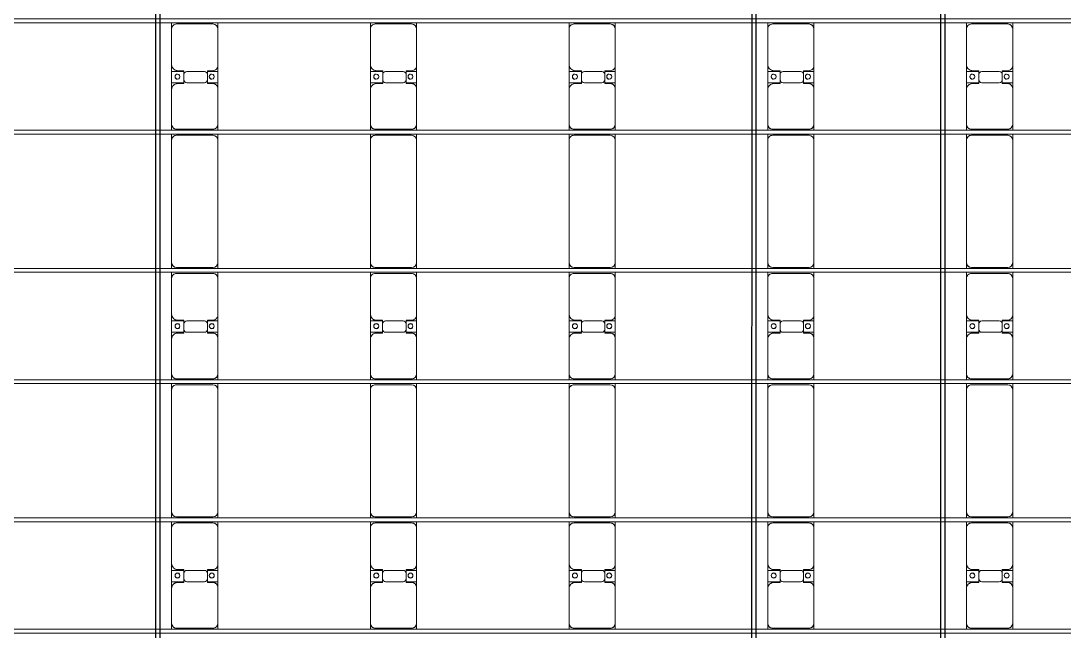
# Model space of a CAD drawing. Header units: millimetres. Extents: x -147246 to 112336, y -213734 to -86506.
# Drawn here: x -105864 to -95365, y -125825 to -119685 of the extents above; entities that cross this region are included whole.
import ezdxf

# ---------------------------------------------------------------- set-up
doc = ezdxf.new("R2010")
doc.units = ezdxf.units.MM
doc.layers.add('A-GENM', color=13, linetype='Continuous', lineweight=9)
doc.layers.add('S-BEAM', color=12, linetype='Continuous', lineweight=9)

# ---------------------------------------------------------------- blocks, each defined once
blk = doc.blocks.new('Dai phao do pin - DẢI PHAO ĐỠ PIN-29982-BỐ TRÍ KHUNG KẾT CẤU BÈ PIN 05')
at = {"layer": 'A-GENM', "color": 7}
for p, q in [((23299, 223), (23360, 223)), ((23730, 223), (23360, 223)), ((23730, 223), (23902, 223)), ((23788, 223), (23960, 223)), ((23788, 118), (23788, 223)), ((23902, 223), (23902, 118)), ((24320, 223), (23960, 223)), ((24320, 223), (24379, 223)), ((24419, 223), (24480, 223)), ((25710, 223), (24480, 223)), ((25710, 223), (25769, 223)), ((25809, 223), (25870, 223)), ((26240, 223), (25870, 223)), ((26240, 223), (26412, 223)), ((26298, 223), (26470, 223)), ((26298, 118), (26298, 223)), ((26412, 223), (26412, 118)), ((26830, 223), (26470, 223)), ((26830, 223), (26889, 223)), ((26929, 223), (26990, 223)), ((28220, 223), (26990, 223)), ((28220, 223), (28279, 223)), ((28319, 223), (28380, 223)), ((28750, 223), (28380, 223)), ((28750, 223), (28922, 223)), ((28808, 223), (28980, 223)), ((28808, 118), (28808, 223)), ((28922, 223), (28922, 118)), ((29340, 223), (28980, 223)), ((29340, 223), (29399, 223)), ((23310, 173), (23310, -192)), ((23780, 118), (23780, 173)), ((23872, 118), (23780, 118)), ((23910, 118), (23818, 118)), ((23910, 173), (23910, 118)), ((24370, -192), (24370, 173)), ((24430, 173), (24430, -192)), ((25760, -192), (25760, 173)), ((25820, 173), (25820, -192)), ((26290, 118), (26290, 173)), ((26382, 118), (26290, 118)), ((26420, 118), (26328, 118)), ((26420, 173), (26420, 118)), ((26880, -192), (26880, 173)), ((26940, 173), (26940, -192)), ((28270, -192), (28270, 173)), ((28330, 173), (28330, -192)), ((28800, 118), (28800, 173)), ((28892, 118), (28800, 118)), ((28930, 118), (28838, 118)), ((28930, 173), (28930, 118)), ((29390, -192), (29390, 173)), ((23788, 88), (23788, -88)), ((23902, -88), (23902, 88)), ((26298, 88), (26298, -88)), ((26412, -88), (26412, 88)), ((28808, 88), (28808, -88)), ((28922, -88), (28922, 88)), ((23780, -182), (23780, -118)), ((23780, -118), (23872, -118)), ((23788, -242), (23788, -118)), ((23818, -118), (23910, -118)), ((23902, -118), (23902, -242)), ((23910, -118), (23910, -182)), ((26290, -182), (26290, -118)), ((26290, -118), (26382, -118)), ((26298, -242), (26298, -118)), ((26328, -118), (26420, -118)), ((26412, -118), (26412, -242)), ((26420, -118), (26420, -182)), ((28800, -182), (28800, -118)), ((28800, -118), (28892, -118)), ((28808, -242), (28808, -118)), ((28838, -118), (28930, -118)), ((28922, -118), (28922, -242)), ((28930, -118), (28930, -182)), ((23360, -242), (23299, -242)), ((23360, -242), (23720, -242)), ((23902, -242), (23720, -242)), ((23970, -242), (23788, -242)), ((23970, -242), (24320, -242)), ((24379, -242), (24320, -242)), ((24480, -242), (24419, -242)), ((24480, -242), (25710, -242)), ((25769, -242), (25710, -242)), ((25870, -242), (25809, -242)), ((25870, -242), (26230, -242)), ((26412, -242), (26230, -242)), ((26480, -242), (26298, -242)), ((26480, -242), (26830, -242)), ((26889, -242), (26830, -242)), ((26990, -242), (26929, -242)), ((26990, -242), (28220, -242)), ((28279, -242), (28220, -242)), ((28380, -242), (28319, -242)), ((28380, -242), (28740, -242)), ((28922, -242), (28740, -242)), ((28990, -242), (28808, -242)), ((28990, -242), (29340, -242)), ((29399, -242), (29340, -242))]:
    blk.add_line(p, q, dxfattribs=at)
for centre, radius, start, end in [((23360, 173), 50, 90, 180), ((23730, 173), 50, 360, 90), ((23960, 173), 50, 90, 180), ((24320, 173), 50, 0, 90), ((24480, 173), 50, 90, 180), ((24480, 173), 50, 90, 180), ((25710, 173), 50, 0, 90), ((25710, 173), 50, 45, 90), ((25870, 173), 50, 90, 180), ((26240, 173), 50, 360, 90), ((26470, 173), 50, 90, 180), ((26830, 173), 50, 0, 90), ((26990, 173), 50, 90, 180), ((26990, 173), 50, 90, 180), ((28220, 173), 50, 0, 90), ((28220, 173), 50, 45, 90), ((28380, 173), 50, 90, 180), ((28750, 173), 50, 0, 90), ((28980, 173), 50, 90, 180), ((29340, 173), 50, 0, 90), ((23360, 173), 50, 135, 180), ((23730, 173), 50, 360, 45), ((23818, 88), 30, 90, 180), ((23839, 162), 25, 360, 180), ((23839, 162), 25, 180, 360), ((23841, 162), 25, 360, 180), ((23841, 162), 25, 180, 0), ((23872, 88), 30, 0, 90), ((23960, 173), 50, 135, 180), ((24320, 173), 50, 0, 45), ((25870, 173), 50, 139.8878, 180), ((26240, 173), 50, 360, 45), ((26328, 88), 30, 90, 180), ((26349, 162), 25, 360, 180), ((26349, 162), 25, 180, 0), ((26351, 162), 25, 360, 180), ((26351, 162), 25, 180, 0), ((26382, 88), 30, 0, 90), ((26470, 173), 50, 135, 180), ((26830, 173), 50, 0, 45), ((28380, 173), 50, 135, 180), ((28750, 173), 50, 0, 45), ((28838, 88), 30, 90, 180), ((28859, 162), 25, 0, 180), ((28859, 162), 25, 180, 360), ((28861, 162), 25, 0, 180), ((28861, 162), 25, 180, 0), ((28892, 88), 30, 360, 90), ((28980, 173), 50, 135, 180), ((29340, 173), 50, 0, 45), ((23818, -88), 30, 180, 270), ((23872, -88), 30, 270, 0), ((26328, -88), 30, 180, 270), ((26382, -88), 30, 270, 0), ((28838, -88), 30, 180, 270), ((28892, -88), 30, 270, 0), ((23360, -192), 50, 180, 270), ((23360, -192), 50, 180, 225), ((23720, -182), 60, 270, 0), ((23720, -182), 60, 330, 0), ((23839, -183), 25, 360, 180), ((23839, -183), 25, 180, 360), ((23841, -183), 25, 360, 180), ((23841, -183), 25, 180, 360), ((23970, -182), 60, 180, 270), ((23970, -182), 60, 180, 210), ((24320, -192), 50, 270, 0), ((24320, -192), 50, 315, 0), ((24480, -192), 50, 180, 270), ((24480, -192), 50, 180, 255), ((25710, -192), 50, 270, 360), ((25710, -192), 50, 270, 345), ((25870, -192), 50, 180, 270), ((25870, -192), 50, 180, 220.1155), ((26230, -182), 60, 270, 0), ((26230, -182), 60, 330, 0), ((26349, -183), 25, 360, 180), ((26349, -183), 25, 180, 360), ((26351, -183), 25, 360, 180), ((26351, -183), 25, 180, 360), ((26480, -182), 60, 180, 270), ((26480, -182), 60, 180, 210), ((26830, -192), 50, 270, 0), ((26830, -192), 50, 315, 0), ((26990, -192), 50, 180, 270), ((26990, -192), 50, 180, 255), ((28220, -192), 50, 270, 0), ((28220, -192), 50, 270, 345), ((28380, -192), 50, 180, 270), ((28380, -192), 50, 180, 225), ((28740, -182), 60, 270, 360), ((28740, -182), 60, 330, 0), ((28859, -183), 25, 360, 180), ((28859, -183), 25, 180, 0), ((28861, -183), 25, 360, 180), ((28861, -183), 25, 180, 360), ((28990, -182), 60, 180, 270), ((28990, -182), 60, 180, 210), ((29340, -192), 50, 270, 0), ((29340, -192), 50, 315, 0)]:
    blk.add_arc(centre, radius, start, end, dxfattribs=at)
blk = doc.blocks.new('Dai phao do pin - DẢI PHAO ĐỠ PIN-30013-BỐ TRÍ KHUNG KẾT CẤU BÈ PIN 05')
at = {"layer": 'A-GENM', "color": 7}
for p, q in [((23299, 223), (23360, 223)), ((23730, 223), (23360, 223)), ((23730, 223), (23902, 223)), ((23788, 223), (23960, 223)), ((23788, 118), (23788, 223)), ((23902, 223), (23902, 118)), ((24320, 223), (23960, 223)), ((24320, 223), (24379, 223)), ((24419, 223), (24480, 223)), ((25710, 223), (24480, 223)), ((25710, 223), (25769, 223)), ((25809, 223), (25870, 223)), ((26240, 223), (25870, 223)), ((26240, 223), (26412, 223)), ((26298, 223), (26470, 223)), ((26298, 118), (26298, 223)), ((26412, 223), (26412, 118)), ((26830, 223), (26470, 223)), ((26830, 223), (26889, 223)), ((26929, 223), (26990, 223)), ((28220, 223), (26990, 223)), ((28220, 223), (28279, 223)), ((28319, 223), (28380, 223)), ((28750, 223), (28380, 223)), ((28750, 223), (28922, 223)), ((28808, 223), (28980, 223)), ((28808, 118), (28808, 223)), ((28922, 223), (28922, 118)), ((29340, 223), (28980, 223)), ((29340, 223), (29399, 223)), ((23310, 173), (23310, -192)), ((23780, 118), (23780, 173)), ((23872, 118), (23780, 118)), ((23910, 118), (23818, 118)), ((23910, 173), (23910, 118)), ((24370, -192), (24370, 173)), ((24430, 173), (24430, -192)), ((25760, -192), (25760, 173)), ((25820, 173), (25820, -192)), ((26290, 118), (26290, 173)), ((26382, 118), (26290, 118)), ((26420, 118), (26328, 118)), ((26420, 173), (26420, 118)), ((26880, -192), (26880, 173)), ((26940, 173), (26940, -192)), ((28270, -192), (28270, 173)), ((28330, 173), (28330, -192)), ((28800, 118), (28800, 173)), ((28892, 118), (28800, 118)), ((28930, 118), (28838, 118)), ((28930, 173), (28930, 118)), ((29390, -192), (29390, 173)), ((23788, 88), (23788, -88)), ((23902, -88), (23902, 88)), ((26298, 88), (26298, -88)), ((26412, -88), (26412, 88)), ((28808, 88), (28808, -88)), ((28922, -88), (28922, 88)), ((23780, -182), (23780, -118)), ((23780, -118), (23872, -118)), ((23788, -242), (23788, -118)), ((23818, -118), (23910, -118)), ((23902, -118), (23902, -242)), ((23910, -118), (23910, -182)), ((26290, -182), (26290, -118)), ((26290, -118), (26382, -118)), ((26298, -242), (26298, -118)), ((26328, -118), (26420, -118)), ((26412, -118), (26412, -242)), ((26420, -118), (26420, -182)), ((28800, -182), (28800, -118)), ((28800, -118), (28892, -118)), ((28808, -242), (28808, -118)), ((28838, -118), (28930, -118)), ((28922, -118), (28922, -242)), ((28930, -118), (28930, -182)), ((23360, -242), (23299, -242)), ((23360, -242), (23720, -242)), ((23902, -242), (23720, -242)), ((23970, -242), (23788, -242)), ((23970, -242), (24320, -242)), ((24379, -242), (24320, -242)), ((24480, -242), (24419, -242)), ((24480, -242), (25710, -242)), ((25769, -242), (25710, -242)), ((25870, -242), (25809, -242)), ((25870, -242), (26230, -242)), ((26412, -242), (26230, -242)), ((26480, -242), (26298, -242)), ((26480, -242), (26830, -242)), ((26889, -242), (26830, -242)), ((26990, -242), (26929, -242)), ((26990, -242), (28220, -242)), ((28279, -242), (28220, -242)), ((28380, -242), (28319, -242)), ((28380, -242), (28740, -242)), ((28922, -242), (28740, -242)), ((28990, -242), (28808, -242)), ((28990, -242), (29340, -242)), ((29399, -242), (29340, -242))]:
    blk.add_line(p, q, dxfattribs=at)
for centre, radius, start, end in [((23360, 173), 50, 90, 180), ((23730, 173), 50, 360, 90), ((23960, 173), 50, 90, 180), ((24320, 173), 50, 0, 90), ((24480, 173), 50, 90, 180), ((24480, 173), 50, 90, 180), ((25710, 173), 50, 0, 90), ((25710, 173), 50, 45, 90), ((25870, 173), 50, 90, 180), ((26240, 173), 50, 360, 90), ((26470, 173), 50, 90, 180), ((26830, 173), 50, 0, 90), ((26990, 173), 50, 90, 180), ((26990, 173), 50, 90, 180), ((28220, 173), 50, 0, 90), ((28220, 173), 50, 45, 90), ((28380, 173), 50, 90, 180), ((28750, 173), 50, 0, 90), ((28980, 173), 50, 90, 180), ((29340, 173), 50, 0, 90), ((23360, 173), 50, 135, 180), ((23730, 173), 50, 360, 45), ((23818, 88), 30, 90, 180), ((23839, 162), 25, 360, 180), ((23839, 162), 25, 180, 360), ((23841, 162), 25, 360, 180), ((23841, 162), 25, 180, 0), ((23872, 88), 30, 0, 90), ((23960, 173), 50, 135, 180), ((24320, 173), 50, 0, 45), ((25870, 173), 50, 139.9029, 180), ((26240, 173), 50, 360, 45), ((26328, 88), 30, 90, 180), ((26349, 162), 25, 360, 180), ((26349, 162), 25, 180, 0), ((26351, 162), 25, 360, 180), ((26351, 162), 25, 180, 0), ((26382, 88), 30, 0, 90), ((26470, 173), 50, 135, 180), ((26830, 173), 50, 0, 45), ((28380, 173), 50, 135, 180), ((28750, 173), 50, 0, 45), ((28838, 88), 30, 90, 180), ((28859, 162), 25, 0, 180), ((28859, 162), 25, 180, 360), ((28861, 162), 25, 0, 180), ((28861, 162), 25, 180, 0), ((28892, 88), 30, 360, 90), ((28980, 173), 50, 135, 180), ((29340, 173), 50, 0, 45), ((23818, -88), 30, 180, 270), ((23872, -88), 30, 270, 0), ((26328, -88), 30, 180, 270), ((26382, -88), 30, 270, 0), ((28838, -88), 30, 180, 270), ((28892, -88), 30, 270, 0), ((23360, -192), 50, 180, 270), ((23360, -192), 50, 180, 225), ((23720, -182), 60, 270, 0), ((23720, -182), 60, 330, 0), ((23839, -183), 25, 360, 180), ((23839, -183), 25, 180, 360), ((23841, -183), 25, 360, 180), ((23841, -183), 25, 180, 360), ((23970, -182), 60, 180, 270), ((23970, -182), 60, 180, 210), ((24320, -192), 50, 270, 0), ((24320, -192), 50, 315, 0), ((24480, -192), 50, 180, 270), ((24480, -192), 50, 180, 255), ((25710, -192), 50, 270, 360), ((25710, -192), 50, 270, 345), ((25870, -192), 50, 180, 270), ((25870, -192), 50, 180, 220.1004), ((26230, -182), 60, 270, 0), ((26230, -182), 60, 330, 0), ((26349, -183), 25, 360, 180), ((26349, -183), 25, 180, 360), ((26351, -183), 25, 360, 180), ((26351, -183), 25, 180, 360), ((26480, -182), 60, 180, 270), ((26480, -182), 60, 180, 210), ((26830, -192), 50, 270, 0), ((26830, -192), 50, 315, 0), ((26990, -192), 50, 180, 270), ((26990, -192), 50, 180, 255), ((28220, -192), 50, 270, 0), ((28220, -192), 50, 270, 345), ((28380, -192), 50, 180, 270), ((28380, -192), 50, 180, 225), ((28740, -182), 60, 270, 360), ((28740, -182), 60, 330, 0), ((28859, -183), 25, 360, 180), ((28859, -183), 25, 180, 0), ((28861, -183), 25, 360, 180), ((28861, -183), 25, 180, 360), ((28990, -182), 60, 180, 270), ((28990, -182), 60, 180, 210), ((29340, -192), 50, 270, 0), ((29340, -192), 50, 315, 0)]:
    blk.add_arc(centre, radius, start, end, dxfattribs=at)
blk = doc.blocks.new('Dai phao do pin - DẢI PHAO ĐỠ PIN-30044-BỐ TRÍ KHUNG KẾT CẤU BÈ PIN 05')
at = {"layer": 'A-GENM', "color": 7}
for p, q in [((23299, 223), (23360, 223)), ((23730, 223), (23360, 223)), ((23730, 223), (23902, 223)), ((23788, 223), (23960, 223)), ((23788, 118), (23788, 223)), ((23902, 223), (23902, 118)), ((24320, 223), (23960, 223)), ((24320, 223), (24379, 223)), ((24419, 223), (24480, 223)), ((25710, 223), (24480, 223)), ((25710, 223), (25769, 223)), ((25809, 223), (25870, 223)), ((26240, 223), (25870, 223)), ((26240, 223), (26412, 223)), ((26298, 223), (26470, 223)), ((26298, 118), (26298, 223)), ((26412, 223), (26412, 118)), ((26830, 223), (26470, 223)), ((26830, 223), (26889, 223)), ((26929, 223), (26990, 223)), ((28220, 223), (26990, 223)), ((28220, 223), (28279, 223)), ((28319, 223), (28380, 223)), ((28750, 223), (28380, 223)), ((28750, 223), (28922, 223)), ((28808, 223), (28980, 223)), ((28808, 118), (28808, 223)), ((28922, 223), (28922, 118)), ((29340, 223), (28980, 223)), ((29340, 223), (29399, 223)), ((23310, 173), (23310, -192)), ((23780, 118), (23780, 173)), ((23872, 118), (23780, 118)), ((23910, 118), (23818, 118)), ((23910, 173), (23910, 118)), ((24370, -192), (24370, 173)), ((24430, 173), (24430, -192)), ((25760, -192), (25760, 173)), ((25820, 173), (25820, -192)), ((26290, 118), (26290, 173)), ((26382, 118), (26290, 118)), ((26420, 118), (26328, 118)), ((26420, 173), (26420, 118)), ((26880, -192), (26880, 173)), ((26940, 173), (26940, -192)), ((28270, -192), (28270, 173)), ((28330, 173), (28330, -192)), ((28800, 118), (28800, 173)), ((28892, 118), (28800, 118)), ((28930, 118), (28838, 118)), ((28930, 173), (28930, 118)), ((29390, -192), (29390, 173)), ((23788, 88), (23788, -88)), ((23902, -88), (23902, 88)), ((26298, 88), (26298, -88)), ((26412, -88), (26412, 88)), ((28808, 88), (28808, -88)), ((28922, -88), (28922, 88)), ((23780, -182), (23780, -118)), ((23780, -118), (23872, -118)), ((23788, -242), (23788, -118)), ((23818, -118), (23910, -118)), ((23902, -118), (23902, -242)), ((23910, -118), (23910, -182)), ((26290, -182), (26290, -118)), ((26290, -118), (26382, -118)), ((26298, -242), (26298, -118)), ((26328, -118), (26420, -118)), ((26412, -118), (26412, -242)), ((26420, -118), (26420, -182)), ((28800, -182), (28800, -118)), ((28800, -118), (28892, -118)), ((28808, -242), (28808, -118)), ((28838, -118), (28930, -118)), ((28922, -118), (28922, -242)), ((28930, -118), (28930, -182)), ((23360, -242), (23299, -242)), ((23360, -242), (23720, -242)), ((23902, -242), (23720, -242)), ((23970, -242), (23788, -242)), ((23970, -242), (24320, -242)), ((24379, -242), (24320, -242)), ((24480, -242), (24419, -242)), ((24480, -242), (25710, -242)), ((25769, -242), (25710, -242)), ((25870, -242), (25809, -242)), ((25870, -242), (26230, -242)), ((26412, -242), (26230, -242)), ((26480, -242), (26298, -242)), ((26480, -242), (26830, -242)), ((26889, -242), (26830, -242)), ((26990, -242), (26929, -242)), ((26990, -242), (28220, -242)), ((28279, -242), (28220, -242)), ((28380, -242), (28319, -242)), ((28380, -242), (28740, -242)), ((28922, -242), (28740, -242)), ((28990, -242), (28808, -242)), ((28990, -242), (29340, -242)), ((29399, -242), (29340, -242))]:
    blk.add_line(p, q, dxfattribs=at)
for centre, radius, start, end in [((23360, 173), 50, 90, 180), ((23730, 173), 50, 360, 90), ((23960, 173), 50, 90, 180), ((24320, 173), 50, 0, 90), ((24480, 173), 50, 90, 180), ((24480, 173), 50, 90, 180), ((25710, 173), 50, 0, 90), ((25710, 173), 50, 45, 90), ((25870, 173), 50, 90, 180), ((26240, 173), 50, 360, 90), ((26470, 173), 50, 90, 180), ((26830, 173), 50, 0, 90), ((26990, 173), 50, 90, 180), ((26990, 173), 50, 90, 180), ((28220, 173), 50, 0, 90), ((28220, 173), 50, 45, 90), ((28380, 173), 50, 90, 180), ((28750, 173), 50, 0, 90), ((28980, 173), 50, 90, 180), ((29340, 173), 50, 0, 90), ((23360, 173), 50, 135, 180), ((23730, 173), 50, 360, 45), ((23818, 88), 30, 90, 180), ((23839, 162), 25, 360, 180), ((23839, 162), 25, 180, 360), ((23841, 162), 25, 360, 180), ((23841, 162), 25, 180, 0), ((23872, 88), 30, 0, 90), ((23960, 173), 50, 135, 180), ((24320, 173), 50, 0, 45), ((25870, 173), 50, 139.9179, 180), ((26240, 173), 50, 360, 45), ((26328, 88), 30, 90, 180), ((26349, 162), 25, 360, 180), ((26349, 162), 25, 180, 0), ((26351, 162), 25, 360, 180), ((26351, 162), 25, 180, 0), ((26382, 88), 30, 0, 90), ((26470, 173), 50, 135, 180), ((26830, 173), 50, 0, 45), ((28380, 173), 50, 135, 180), ((28750, 173), 50, 0, 45), ((28838, 88), 30, 90, 180), ((28859, 162), 25, 0, 180), ((28859, 162), 25, 180, 360), ((28861, 162), 25, 0, 180), ((28861, 162), 25, 180, 0), ((28892, 88), 30, 360, 90), ((28980, 173), 50, 135, 180), ((29340, 173), 50, 0, 45), ((23818, -88), 30, 180, 270), ((23872, -88), 30, 270, 0), ((26328, -88), 30, 180, 270), ((26382, -88), 30, 270, 0), ((28838, -88), 30, 180, 270), ((28892, -88), 30, 270, 0), ((23360, -192), 50, 180, 270), ((23360, -192), 50, 180, 225), ((23720, -182), 60, 270, 0), ((23720, -182), 60, 330, 0), ((23839, -183), 25, 360, 180), ((23839, -183), 25, 180, 360), ((23841, -183), 25, 360, 180), ((23841, -183), 25, 180, 360), ((23970, -182), 60, 180, 270), ((23970, -182), 60, 180, 210), ((24320, -192), 50, 270, 0), ((24320, -192), 50, 315, 0), ((24480, -192), 50, 180, 270), ((24480, -192), 50, 180, 255), ((25710, -192), 50, 270, 360), ((25710, -192), 50, 270, 345), ((25870, -192), 50, 180, 270), ((25870, -192), 50, 180, 220.0853), ((26230, -182), 60, 270, 0), ((26230, -182), 60, 330, 0), ((26349, -183), 25, 360, 180), ((26349, -183), 25, 180, 360), ((26351, -183), 25, 360, 180), ((26351, -183), 25, 180, 360), ((26480, -182), 60, 180, 270), ((26480, -182), 60, 180, 210), ((26830, -192), 50, 270, 0), ((26830, -192), 50, 315, 0), ((26990, -192), 50, 180, 270), ((26990, -192), 50, 180, 255), ((28220, -192), 50, 270, 0), ((28220, -192), 50, 270, 345), ((28380, -192), 50, 180, 270), ((28380, -192), 50, 180, 225), ((28740, -182), 60, 270, 360), ((28740, -182), 60, 330, 0), ((28859, -183), 25, 360, 180), ((28859, -183), 25, 180, 0), ((28861, -183), 25, 360, 180), ((28861, -183), 25, 180, 360), ((28990, -182), 60, 180, 270), ((28990, -182), 60, 180, 210), ((29340, -192), 50, 270, 0), ((29340, -192), 50, 315, 0)]:
    blk.add_arc(centre, radius, start, end, dxfattribs=at)
blk = doc.blocks.new('Dai phao do pin - DẢI PHAO ĐỠ PIN-30075-BỐ TRÍ KHUNG KẾT CẤU BÈ PIN 05')
at = {"layer": 'A-GENM', "color": 7}
for p, q in [((23299, 223), (23360, 223)), ((23730, 223), (23360, 223)), ((23730, 223), (23902, 223)), ((23788, 223), (23960, 223)), ((23788, 118), (23788, 223)), ((23902, 223), (23902, 118)), ((24320, 223), (23960, 223)), ((24320, 223), (24379, 223)), ((24419, 223), (24480, 223)), ((25710, 223), (24480, 223)), ((25710, 223), (25769, 223)), ((25809, 223), (25870, 223)), ((26240, 223), (25870, 223)), ((26240, 223), (26412, 223)), ((26298, 223), (26470, 223)), ((26298, 118), (26298, 223)), ((26412, 223), (26412, 118)), ((26830, 223), (26470, 223)), ((26830, 223), (26889, 223)), ((26929, 223), (26990, 223)), ((28220, 223), (26990, 223)), ((28220, 223), (28279, 223)), ((28319, 223), (28380, 223)), ((28750, 223), (28380, 223)), ((28750, 223), (28922, 223)), ((28808, 223), (28980, 223)), ((28808, 118), (28808, 223)), ((28922, 223), (28922, 118)), ((29340, 223), (28980, 223)), ((29340, 223), (29399, 223)), ((23310, 173), (23310, -192)), ((23780, 118), (23780, 173)), ((23872, 118), (23780, 118)), ((23910, 118), (23818, 118)), ((23910, 173), (23910, 118)), ((24370, -192), (24370, 173)), ((24430, 173), (24430, -192)), ((25760, -192), (25760, 173)), ((25820, 173), (25820, -192)), ((26290, 118), (26290, 173)), ((26382, 118), (26290, 118)), ((26420, 118), (26328, 118)), ((26420, 173), (26420, 118)), ((26880, -192), (26880, 173)), ((26940, 173), (26940, -192)), ((28270, -192), (28270, 173)), ((28330, 173), (28330, -192)), ((28800, 118), (28800, 173)), ((28892, 118), (28800, 118)), ((28930, 118), (28838, 118)), ((28930, 173), (28930, 118)), ((29390, -192), (29390, 173)), ((23788, 88), (23788, -88)), ((23902, -88), (23902, 88)), ((26298, 88), (26298, -88)), ((26412, -88), (26412, 88)), ((28808, 88), (28808, -88)), ((28922, -88), (28922, 88)), ((23780, -182), (23780, -118)), ((23780, -118), (23872, -118)), ((23788, -242), (23788, -118)), ((23818, -118), (23910, -118)), ((23902, -118), (23902, -242)), ((23910, -118), (23910, -182)), ((26290, -182), (26290, -118)), ((26290, -118), (26382, -118)), ((26298, -242), (26298, -118)), ((26328, -118), (26420, -118)), ((26412, -118), (26412, -242)), ((26420, -118), (26420, -182)), ((28800, -182), (28800, -118)), ((28800, -118), (28892, -118)), ((28808, -242), (28808, -118)), ((28838, -118), (28930, -118)), ((28922, -118), (28922, -242)), ((28930, -118), (28930, -182)), ((23360, -242), (23299, -242)), ((23360, -242), (23720, -242)), ((23902, -242), (23720, -242)), ((23970, -242), (23788, -242)), ((23970, -242), (24320, -242)), ((24379, -242), (24320, -242)), ((24480, -242), (24419, -242)), ((24480, -242), (25710, -242)), ((25769, -242), (25710, -242)), ((25870, -242), (25809, -242)), ((25870, -242), (26230, -242)), ((26412, -242), (26230, -242)), ((26480, -242), (26298, -242)), ((26480, -242), (26830, -242)), ((26889, -242), (26830, -242)), ((26990, -242), (26929, -242)), ((26990, -242), (28220, -242)), ((28279, -242), (28220, -242)), ((28380, -242), (28319, -242)), ((28380, -242), (28740, -242)), ((28922, -242), (28740, -242)), ((28990, -242), (28808, -242)), ((28990, -242), (29340, -242)), ((29399, -242), (29340, -242))]:
    blk.add_line(p, q, dxfattribs=at)
for centre, radius, start, end in [((23360, 173), 50, 90, 180), ((23730, 173), 50, 360, 90), ((23960, 173), 50, 90, 180), ((24320, 173), 50, 0, 90), ((24480, 173), 50, 90, 180), ((24480, 173), 50, 90, 180), ((25710, 173), 50, 0, 90), ((25710, 173), 50, 45, 90), ((25870, 173), 50, 90, 180), ((26240, 173), 50, 360, 90), ((26470, 173), 50, 90, 180), ((26830, 173), 50, 0, 90), ((26990, 173), 50, 90, 180), ((26990, 173), 50, 90, 180), ((28220, 173), 50, 0, 90), ((28220, 173), 50, 45, 90), ((28380, 173), 50, 90, 180), ((28750, 173), 50, 0, 90), ((28980, 173), 50, 90, 180), ((29340, 173), 50, 0, 90), ((23360, 173), 50, 135, 180), ((23730, 173), 50, 360, 45), ((23818, 88), 30, 90, 180), ((23839, 162), 25, 360, 180), ((23839, 162), 25, 180, 360), ((23841, 162), 25, 360, 180), ((23841, 162), 25, 180, 0), ((23872, 88), 30, 0, 90), ((23960, 173), 50, 135, 180), ((24320, 173), 50, 0, 45), ((25870, 173), 50, 139.933, 180), ((26240, 173), 50, 360, 45), ((26328, 88), 30, 90, 180), ((26349, 162), 25, 360, 180), ((26349, 162), 25, 180, 0), ((26351, 162), 25, 360, 180), ((26351, 162), 25, 180, 0), ((26382, 88), 30, 0, 90), ((26470, 173), 50, 135, 180), ((26830, 173), 50, 0, 45), ((28380, 173), 50, 135, 180), ((28750, 173), 50, 0, 45), ((28838, 88), 30, 90, 180), ((28859, 162), 25, 0, 180), ((28859, 162), 25, 180, 360), ((28861, 162), 25, 0, 180), ((28861, 162), 25, 180, 0), ((28892, 88), 30, 360, 90), ((28980, 173), 50, 135, 180), ((29340, 173), 50, 0, 45), ((23818, -88), 30, 180, 270), ((23872, -88), 30, 270, 0), ((26328, -88), 30, 180, 270), ((26382, -88), 30, 270, 0), ((28838, -88), 30, 180, 270), ((28892, -88), 30, 270, 0), ((23360, -192), 50, 180, 270), ((23360, -192), 50, 180, 225), ((23720, -182), 60, 270, 0), ((23720, -182), 60, 330, 0), ((23839, -183), 25, 360, 180), ((23839, -183), 25, 180, 360), ((23841, -183), 25, 360, 180), ((23841, -183), 25, 180, 360), ((23970, -182), 60, 180, 270), ((23970, -182), 60, 180, 210), ((24320, -192), 50, 270, 0), ((24320, -192), 50, 315, 0), ((24480, -192), 50, 180, 270), ((24480, -192), 50, 180, 255), ((25710, -192), 50, 270, 360), ((25710, -192), 50, 270, 345), ((25870, -192), 50, 180, 270), ((25870, -192), 50, 180, 220.0702), ((26230, -182), 60, 270, 0), ((26230, -182), 60, 330, 0), ((26349, -183), 25, 360, 180), ((26349, -183), 25, 180, 360), ((26351, -183), 25, 360, 180), ((26351, -183), 25, 180, 360), ((26480, -182), 60, 180, 270), ((26480, -182), 60, 180, 210), ((26830, -192), 50, 270, 0), ((26830, -192), 50, 315, 0), ((26990, -192), 50, 180, 270), ((26990, -192), 50, 180, 255), ((28220, -192), 50, 270, 0), ((28220, -192), 50, 270, 345), ((28380, -192), 50, 180, 270), ((28380, -192), 50, 180, 225), ((28740, -182), 60, 270, 360), ((28740, -182), 60, 330, 0), ((28859, -183), 25, 360, 180), ((28859, -183), 25, 180, 0), ((28861, -183), 25, 360, 180), ((28861, -183), 25, 180, 360), ((28990, -182), 60, 180, 270), ((28990, -182), 60, 180, 210), ((29340, -192), 50, 270, 0), ((29340, -192), 50, 315, 0)]:
    blk.add_arc(centre, radius, start, end, dxfattribs=at)
blk = doc.blocks.new('Dai phao do pin - DẢI PHAO ĐỠ PIN-30106-BỐ TRÍ KHUNG KẾT CẤU BÈ PIN 05')
at = {"layer": 'A-GENM', "color": 7}
for p, q in [((23299, 223), (23360, 223)), ((23730, 223), (23360, 223)), ((23730, 223), (23902, 223)), ((23788, 223), (23960, 223)), ((23788, 118), (23788, 223)), ((23902, 223), (23902, 118)), ((24320, 223), (23960, 223)), ((24320, 223), (24379, 223)), ((24419, 223), (24480, 223)), ((25710, 223), (24480, 223)), ((25710, 223), (25769, 223)), ((25809, 223), (25870, 223)), ((26240, 223), (25870, 223)), ((26240, 223), (26412, 223)), ((26298, 223), (26470, 223)), ((26298, 118), (26298, 223)), ((26412, 223), (26412, 118)), ((26830, 223), (26470, 223)), ((26830, 223), (26889, 223)), ((26929, 223), (26990, 223)), ((28220, 223), (26990, 223)), ((28220, 223), (28279, 223)), ((28319, 223), (28380, 223)), ((28750, 223), (28380, 223)), ((28750, 223), (28922, 223)), ((28808, 223), (28980, 223)), ((28808, 118), (28808, 223)), ((28922, 223), (28922, 118)), ((29340, 223), (28980, 223)), ((29340, 223), (29399, 223)), ((23310, 173), (23310, -192)), ((23780, 118), (23780, 173)), ((23872, 118), (23780, 118)), ((23910, 118), (23818, 118)), ((23910, 173), (23910, 118)), ((24370, -192), (24370, 173)), ((24430, 173), (24430, -192)), ((25760, -192), (25760, 173)), ((25820, 173), (25820, -192)), ((26290, 118), (26290, 173)), ((26382, 118), (26290, 118)), ((26420, 118), (26328, 118)), ((26420, 173), (26420, 118)), ((26880, -192), (26880, 173)), ((26940, 173), (26940, -192)), ((28270, -192), (28270, 173)), ((28330, 173), (28330, -192)), ((28800, 118), (28800, 173)), ((28892, 118), (28800, 118)), ((28930, 118), (28838, 118)), ((28930, 173), (28930, 118)), ((29390, -192), (29390, 173)), ((23788, 88), (23788, -88)), ((23902, -88), (23902, 88)), ((26298, 88), (26298, -88)), ((26412, -88), (26412, 88)), ((28808, 88), (28808, -88)), ((28922, -88), (28922, 88)), ((23780, -182), (23780, -118)), ((23780, -118), (23872, -118)), ((23788, -242), (23788, -118)), ((23818, -118), (23910, -118)), ((23902, -118), (23902, -242)), ((23910, -118), (23910, -182)), ((26290, -182), (26290, -118)), ((26290, -118), (26382, -118)), ((26298, -242), (26298, -118)), ((26328, -118), (26420, -118)), ((26412, -118), (26412, -242)), ((26420, -118), (26420, -182)), ((28800, -182), (28800, -118)), ((28800, -118), (28892, -118)), ((28808, -242), (28808, -118)), ((28838, -118), (28930, -118)), ((28922, -118), (28922, -242)), ((28930, -118), (28930, -182)), ((23360, -242), (23299, -242)), ((23360, -242), (23720, -242)), ((23902, -242), (23720, -242)), ((23970, -242), (23788, -242)), ((23970, -242), (24320, -242)), ((24379, -242), (24320, -242)), ((24480, -242), (24419, -242)), ((24480, -242), (25710, -242)), ((25769, -242), (25710, -242)), ((25870, -242), (25809, -242)), ((25870, -242), (26230, -242)), ((26412, -242), (26230, -242)), ((26480, -242), (26298, -242)), ((26480, -242), (26830, -242)), ((26889, -242), (26830, -242)), ((26990, -242), (26929, -242)), ((26990, -242), (28220, -242)), ((28279, -242), (28220, -242)), ((28380, -242), (28319, -242)), ((28380, -242), (28740, -242)), ((28922, -242), (28740, -242)), ((28990, -242), (28808, -242)), ((28990, -242), (29340, -242)), ((29399, -242), (29340, -242))]:
    blk.add_line(p, q, dxfattribs=at)
for centre, radius, start, end in [((23360, 173), 50, 90, 180), ((23730, 173), 50, 360, 90), ((23960, 173), 50, 90, 180), ((24320, 173), 50, 0, 90), ((24480, 173), 50, 90, 180), ((24480, 173), 50, 90, 180), ((25710, 173), 50, 0, 90), ((25710, 173), 50, 45, 90), ((25870, 173), 50, 90, 180), ((26240, 173), 50, 360, 90), ((26470, 173), 50, 90, 180), ((26830, 173), 50, 0, 90), ((26990, 173), 50, 90, 180), ((26990, 173), 50, 90, 180), ((28220, 173), 50, 0, 90), ((28220, 173), 50, 45, 90), ((28380, 173), 50, 90, 180), ((28750, 173), 50, 0, 90), ((28980, 173), 50, 90, 180), ((29340, 173), 50, 0, 90), ((23360, 173), 50, 135, 180), ((23730, 173), 50, 360, 45), ((23818, 88), 30, 90, 180), ((23839, 162), 25, 360, 180), ((23839, 162), 25, 180, 360), ((23841, 162), 25, 360, 180), ((23841, 162), 25, 180, 0), ((23872, 88), 30, 0, 90), ((23960, 173), 50, 135, 180), ((24320, 173), 50, 0, 45), ((25870, 173), 50, 139.9481, 180), ((26240, 173), 50, 360, 45), ((26328, 88), 30, 90, 180), ((26349, 162), 25, 360, 180), ((26349, 162), 25, 180, 0), ((26351, 162), 25, 360, 180), ((26351, 162), 25, 180, 0), ((26382, 88), 30, 0, 90), ((26470, 173), 50, 135, 180), ((26830, 173), 50, 0, 45), ((28380, 173), 50, 135, 180), ((28750, 173), 50, 0, 45), ((28838, 88), 30, 90, 180), ((28859, 162), 25, 0, 180), ((28859, 162), 25, 180, 360), ((28861, 162), 25, 0, 180), ((28861, 162), 25, 180, 0), ((28892, 88), 30, 360, 90), ((28980, 173), 50, 135, 180), ((29340, 173), 50, 0, 45), ((23818, -88), 30, 180, 270), ((23872, -88), 30, 270, 0), ((26328, -88), 30, 180, 270), ((26382, -88), 30, 270, 0), ((28838, -88), 30, 180, 270), ((28892, -88), 30, 270, 0), ((23360, -192), 50, 180, 270), ((23360, -192), 50, 180, 225), ((23720, -182), 60, 270, 0), ((23720, -182), 60, 330, 0), ((23839, -183), 25, 360, 180), ((23839, -183), 25, 180, 360), ((23841, -183), 25, 360, 180), ((23841, -183), 25, 180, 360), ((23970, -182), 60, 180, 270), ((23970, -182), 60, 180, 210), ((24320, -192), 50, 270, 0), ((24320, -192), 50, 315, 0), ((24480, -192), 50, 180, 270), ((24480, -192), 50, 180, 255), ((25710, -192), 50, 270, 360), ((25710, -192), 50, 270, 345), ((25870, -192), 50, 180, 270), ((25870, -192), 50, 180, 220.0551), ((26230, -182), 60, 270, 0), ((26230, -182), 60, 330, 0), ((26349, -183), 25, 360, 180), ((26349, -183), 25, 180, 360), ((26351, -183), 25, 360, 180), ((26351, -183), 25, 180, 360), ((26480, -182), 60, 180, 270), ((26480, -182), 60, 180, 210), ((26830, -192), 50, 270, 0), ((26830, -192), 50, 315, 0), ((26990, -192), 50, 180, 270), ((26990, -192), 50, 180, 255), ((28220, -192), 50, 270, 0), ((28220, -192), 50, 270, 345), ((28380, -192), 50, 180, 270), ((28380, -192), 50, 180, 225), ((28740, -182), 60, 270, 360), ((28740, -182), 60, 330, 0), ((28859, -183), 25, 360, 180), ((28859, -183), 25, 180, 0), ((28861, -183), 25, 360, 180), ((28861, -183), 25, 180, 360), ((28990, -182), 60, 180, 270), ((28990, -182), 60, 180, 210), ((29340, -192), 50, 270, 0), ((29340, -192), 50, 315, 0)]:
    blk.add_arc(centre, radius, start, end, dxfattribs=at)
blk = doc.blocks.new('Dầm C52 - Dầm C52-18771-BỐ TRÍ KHUNG KẾT CẤU BÈ PIN 05')
at = {"layer": 'S-BEAM', "color": 1}
for p, q in [((-74474, 20), (74474, 20)), ((74474, -20), (-74474, -20))]:
    blk.add_line(p, q, dxfattribs=at)
blk = doc.blocks.new('Dầm C52 - Dầm C52-18772-BỐ TRÍ KHUNG KẾT CẤU BÈ PIN 05')
at = {"layer": 'S-BEAM', "color": 1}
for p, q in [((-74474, 20), (74474, 20)), ((74474, -20), (-74474, -20))]:
    blk.add_line(p, q, dxfattribs=at)
blk = doc.blocks.new('Dầm C52 - Dầm C52-18773-BỐ TRÍ KHUNG KẾT CẤU BÈ PIN 05')
at = {"layer": 'S-BEAM', "color": 1}
for p, q in [((-74474, 20), (74474, 20)), ((74474, -20), (-74474, -20))]:
    blk.add_line(p, q, dxfattribs=at)
blk = doc.blocks.new('Dầm C52 - Hộp 40x60-38180-BỐ TRÍ KHUNG KẾT CẤU BÈ PIN 05')
at = {"layer": 'S-BEAM', "color": 3, "lineweight": 25}
for p, q in [((-38420, 20), (38420, 20)), ((38420, -20), (-38420, -20))]:
    blk.add_line(p, q, dxfattribs=at)
blk = doc.blocks.new('Dầm C52 - Hộp 40x60-25898-BỐ TRÍ KHUNG KẾT CẤU BÈ PIN 05')
at = {"layer": 'S-BEAM', "color": 3, "lineweight": 25}
for p, q in [((-55982, 20), (55982, 20)), ((55982, -20), (-55982, -20))]:
    blk.add_line(p, q, dxfattribs=at)
blk = doc.blocks.new('HOBANMONG_BEPIN 5_rvt-1-BỐ TRÍ KHUNG KẾT CẤU BÈ PIN 05')
at = {"layer": 'A-GENM', "color": 3, "lineweight": 25, "rotation": 269.9997710125194}
for name, p in [('Dai phao do pin - DẢI PHAO ĐỠ PIN-29982-BỐ TRÍ KHUNG KẾT CẤU BÈ PIN 05', (-104105, -96406)), ('Dai phao do pin - DẢI PHAO ĐỠ PIN-30013-BỐ TRÍ KHUNG KẾT CẤU BÈ PIN 05', (-102105, -96406)), ('Dai phao do pin - DẢI PHAO ĐỠ PIN-30044-BỐ TRÍ KHUNG KẾT CẤU BÈ PIN 05', (-100105, -96406)), ('Dai phao do pin - DẢI PHAO ĐỠ PIN-30075-BỐ TRÍ KHUNG KẾT CẤU BÈ PIN 05', (-98105, -96406)), ('Dai phao do pin - DẢI PHAO ĐỠ PIN-30106-BỐ TRÍ KHUNG KẾT CẤU BÈ PIN 05', (-96105, -96406))]:
    blk.add_blockref(name, p, dxfattribs=at)
at = {"layer": 'S-BEAM', "color": 3, "lineweight": 25}
for name, p, rotation in [('Dầm C52 - Hộp 40x60-38180-BỐ TRÍ KHUNG KẾT CẤU BÈ PIN 05', (-104486, -130974), 269.9997710125197), ('Dầm C52 - Hộp 40x60-38180-BỐ TRÍ KHUNG KẾT CẤU BÈ PIN 05', (-98486, -130974), 269.9997710125197), ('Dầm C52 - Hộp 40x60-25898-BỐ TRÍ KHUNG KẾT CẤU BÈ PIN 05', (-96586, -148537), 269.9997710125197), ('Dầm C52 - Dầm C52-18771-BỐ TRÍ KHUNG KẾT CẤU BÈ PIN 05', (-66080, -119685), 179.9997710135151), ('Dầm C52 - Dầm C52-18771-BỐ TRÍ KHUNG KẾT CẤU BÈ PIN 05', (-66080, -120805), 179.9997710135151), ('Dầm C52 - Dầm C52-18772-BỐ TRÍ KHUNG KẾT CẤU BÈ PIN 05', (-66080, -122195), 179.9997710135151), ('Dầm C52 - Dầm C52-18772-BỐ TRÍ KHUNG KẾT CẤU BÈ PIN 05', (-66080, -123315), 179.9997710135151), ('Dầm C52 - Dầm C52-18773-BỐ TRÍ KHUNG KẾT CẤU BÈ PIN 05', (-66080, -124705), 179.9997710135151), ('Dầm C52 - Dầm C52-18773-BỐ TRÍ KHUNG KẾT CẤU BÈ PIN 05', (-66080, -125825), 179.9997710135151)]:
    blk.add_blockref(name, p, dxfattribs=dict(at, rotation=rotation))

msp = doc.modelspace()

# ---------------------------------------------------------------- block references
at = {"lineweight": 5}
msp.add_blockref('HOBANMONG_BEPIN 5_rvt-1-BỐ TRÍ KHUNG KẾT CẤU BÈ PIN 05', (0, 0), dxfattribs=at)

doc.saveas('drawing.dxf')
